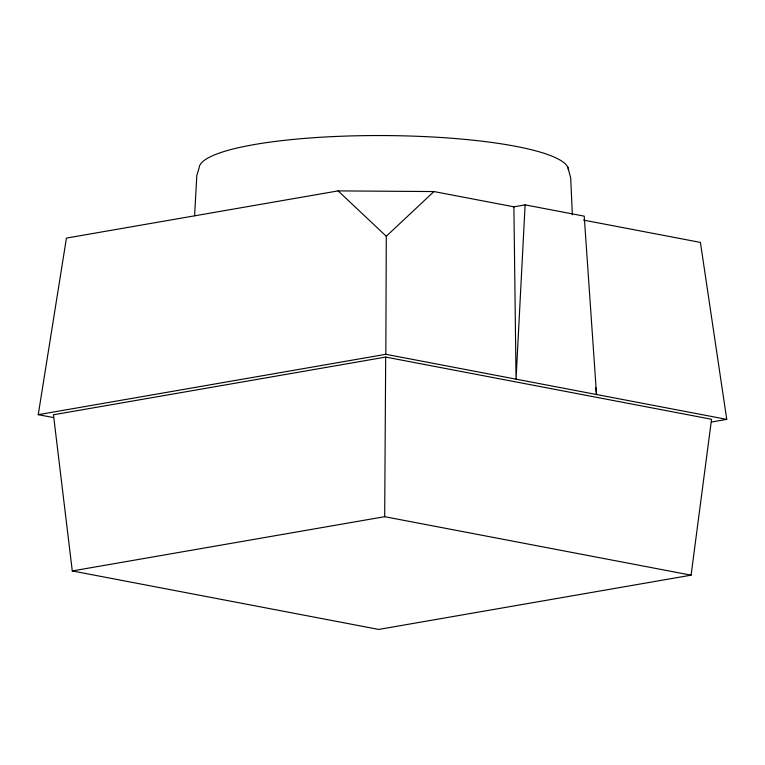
<?xml version="1.0" encoding="UTF-8"?>
<svg xmlns="http://www.w3.org/2000/svg" width="765" height="765" viewBox="0 0 765 765"><rect width="100%" height="100%" fill="white"/><g stroke="black" fill="none" stroke-linecap="round" stroke-linejoin="round"><path stroke-width="1.15" d="M583.532 220.1L700.415 242.409L726.75 419.373L385.837 354.3L386.287 236.27L433.946 191.556L513.898 206.818L525.115 204.867L584.221 216.151L596.537 394.52L595.591 387.415M691.091 575.175L384.68 516.691L385.684 357.073L53.454 414.773L72.283 570.948L378.685 629.432L691.091 575.175L711.546 419.268L385.684 357.073M525.115 204.867L516.05 379.153L513.898 206.818M194.597 215.749L196.825 175.434L199.101 167.956A184.709 33.66 0.3 0 1 385.589 135.568A184.709 33.66 0.3 0 1 568.491 170.471M53.502 417.585L38.25 414.668L66.44 238.087L338.111 190.896L433.946 191.556M38.25 414.668L385.837 354.3M711.488 422.022L726.75 419.373M72.283 570.948L384.68 516.691M338.111 190.896L386.287 236.27M567.783 167.172L570.7 177.987L572.344 214.774"/></g></svg>
